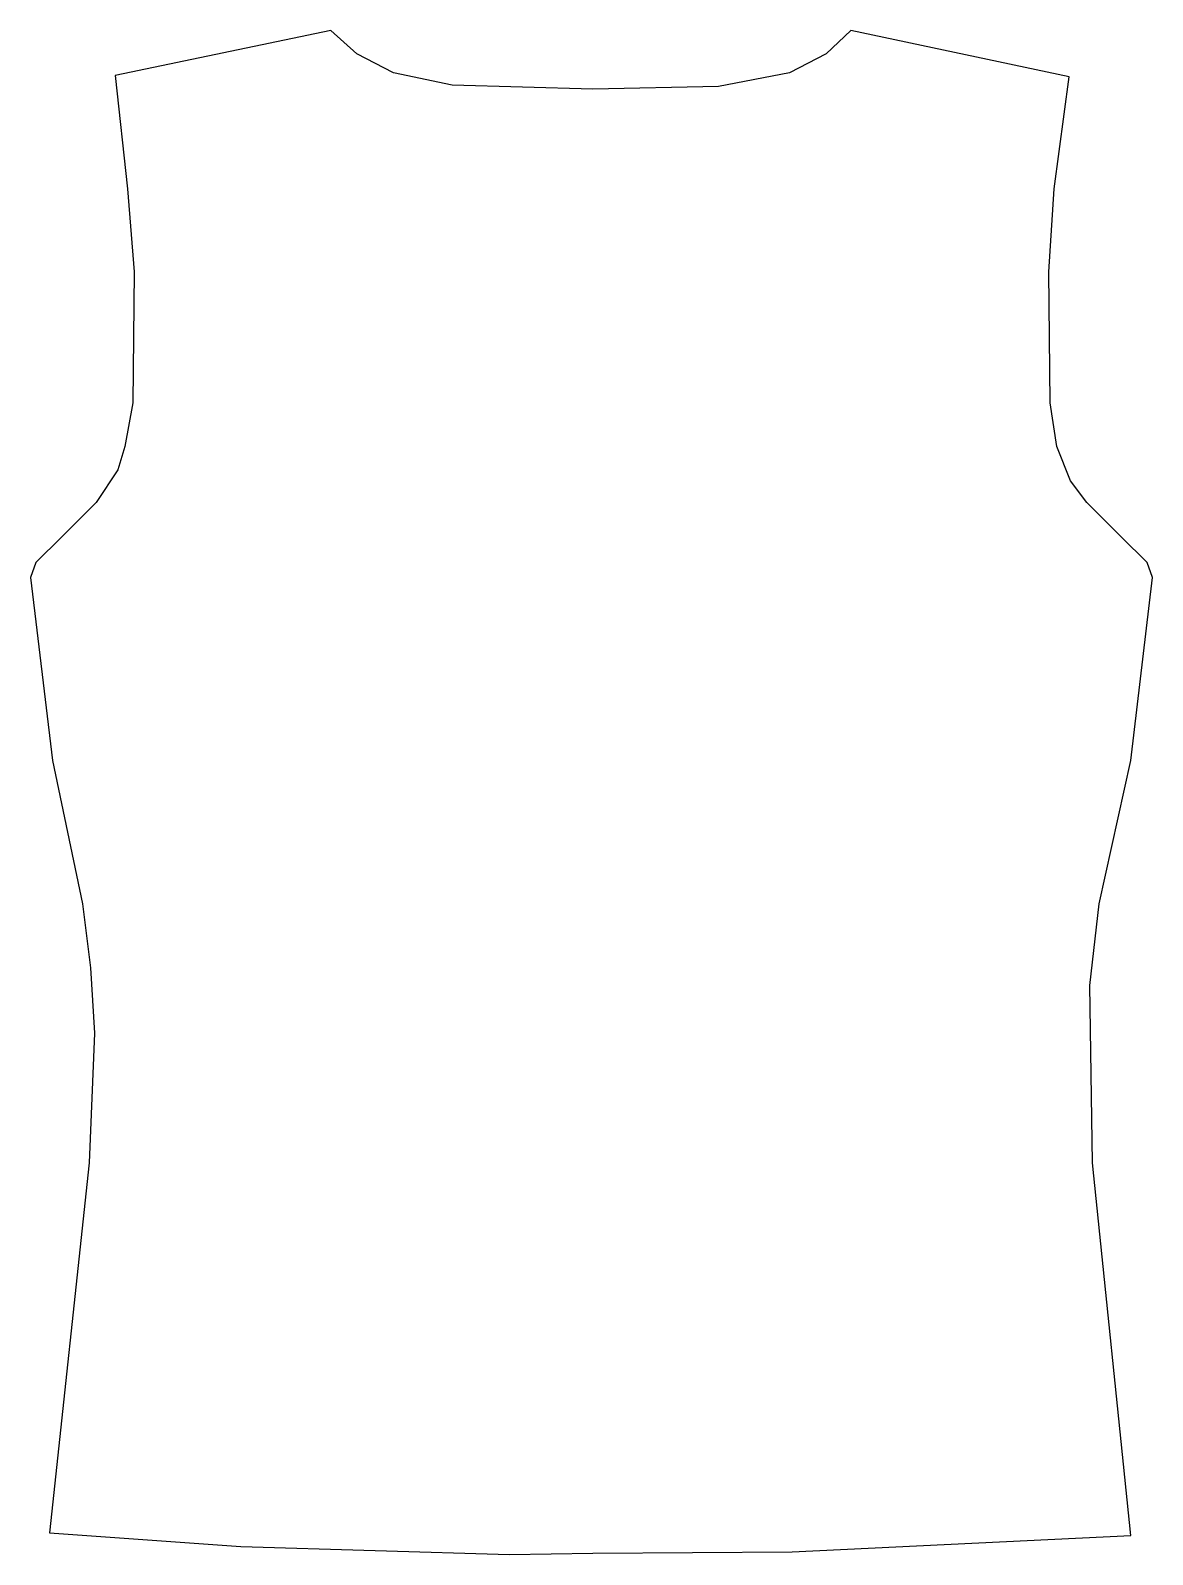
# Model space of a CAD drawing. Header units: metres. Extents: x 5 to 48.9, y -69.7 to -10.
import ezdxf

# ---------------------------------------------------------------- set-up
doc = ezdxf.new("R2010")
doc.units = ezdxf.units.M

msp = doc.modelspace()

# ---------------------------------------------------------------- linework, layer by layer
msp.add_lwpolyline([(8.289, -11.765), (8.77, -16.203), (9.037, -19.465), (8.984, -24.599), (8.663, -26.31), (8.396, -27.219), (7.54, -28.503), (6.203, -29.84), (5.187, -30.856), (4.973, -31.444), (5.829, -38.61), (7.005, -44.225), (7.326, -46.738), (7.487, -49.305), (7.273, -54.385), (5.722, -68.877), (13.209, -69.412), (23.743, -69.733), (27.005, -69.679), (34.813, -69.626), (48.075, -68.984), (46.578, -54.385), (46.471, -47.433), (46.845, -44.225), (48.075, -38.61), (48.93, -31.444), (48.717, -30.856), (47.701, -29.84), (46.364, -28.503), (45.722, -27.647), (45.187, -26.31), (44.92, -24.599), (44.866, -19.465), (45.08, -16.203), (45.668, -11.818), (37.112, -10), (36.15, -10.909), (34.706, -11.658), (31.925, -12.193), (27.005, -12.299), (21.497, -12.139), (19.198, -11.658), (17.754, -10.909), (16.738, -10)], close=True)

doc.saveas('drawing.dxf')
